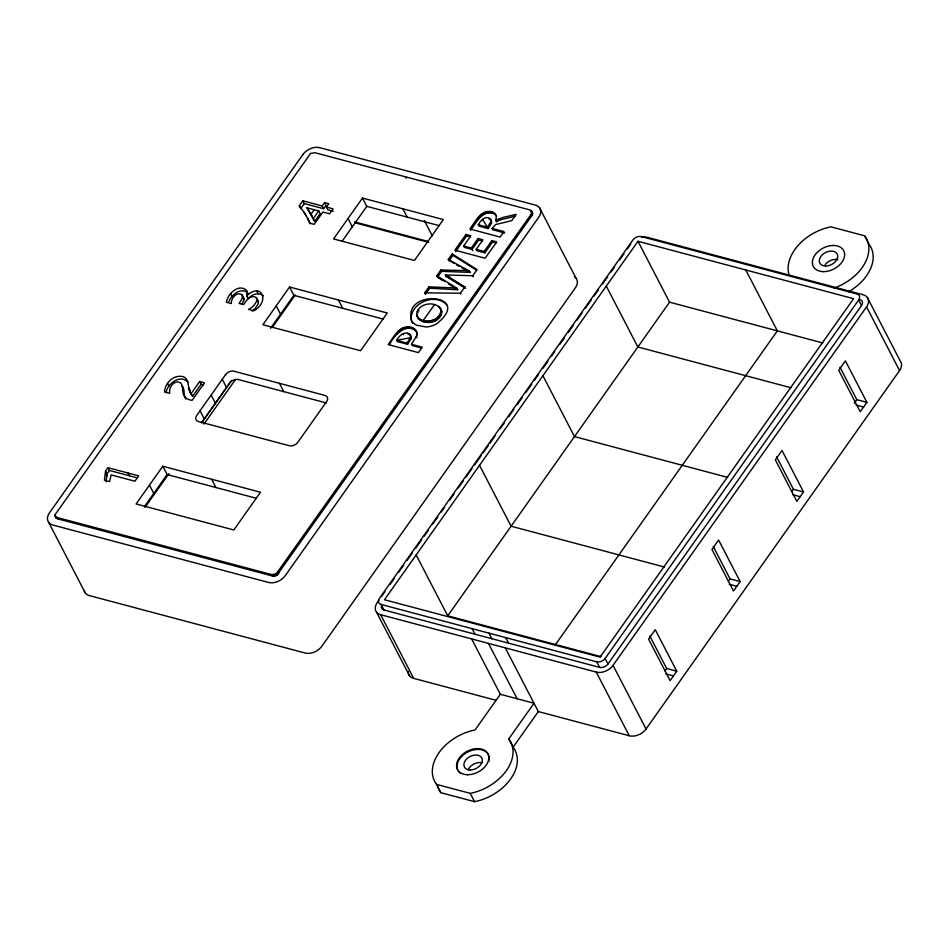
<?xml version="1.0" encoding="UTF-8"?>
<svg xmlns="http://www.w3.org/2000/svg" width="949" height="949" viewBox="0 0 949 949"><rect width="100%" height="100%" fill="white"/><g stroke="black" fill="none" stroke-linecap="round" stroke-linejoin="round"><path stroke-width="1.42" d="M105.541 471.06L104.426 480.23L109.515 481.582L111.116 474.891L134.912 481.226L138.696 475.864L107.925 467.679L105.541 471.06L106.976 473.824L106.134 481.843M416.682 314.748C416.955 302.328 438.687 299.623 441.795 311.604C441.249 323.823 419.838 326.871 416.682 314.748L417.868 317.666M488.177 228.567L487.466 227.179L490.847 221.817L490.906 219.99L491.558 223.205L488.177 228.567L479.008 226.123L478.296 224.735C480.491 220.773 485.105 215.221 490.052 218.567L491.618 221.366M417.157 316.278C423.195 325.531 442.685 320.548 440.668 308.733M410.609 335.685L410.336 337.714L406.943 343.063L407.596 344.309L410.988 338.959L411.249 336.931L409.719 334.19C404.428 330.62 399.066 335.804 396.658 340.323L397.311 341.569L407.596 344.309M257.867 300.406L258.211 303.905L255.518 307.974A14.377 9.858 -27.4 0 1 252.043 310.975M495.722 220.346L496.291 217.309A10.356 7.106 -27.4 0 0 491.76 211.781C480.846 209.136 475.081 222.173 469.862 228.994L500.135 237.048L504.002 231.58L492.057 228.401L495.686 224.533L511.701 220.702L516.185 214.367L503.421 217.309L495.722 220.346L496.434 221.722L499.399 220.097L515.485 216.075M496.434 221.722L496.813 219.705M416.267 336.575C418.9 330.596 412.412 325.97 406.907 326.966C397.465 327.915 393.23 338.069 388.129 344.558L418.402 352.613L422.269 347.144L411.534 344.285L416.267 336.575L416.908 337.82M54.864 514.999L310.572 153.441L315.009 152.73L529.732 209.883C532.175 210.476 533.552 213.869 531.737 215.838L276.918 575.296L272.482 576.007L57.759 518.854L55.991 517.834L54.864 514.999L55.991 517.834M263.3 295.768C258.662 291.746 251.71 294.427 248.175 298.615L246.74 295.851L247.06 290.928C239.445 282.695 227.475 293.704 226.42 302.257L231.259 303.538C230.963 298.259 236.728 291.177 242.173 294.866L242.268 298.425L239.065 303.431L243.549 304.629C246.159 300.525 250.963 294.071 256.432 297.642L258.543 301.924M242.173 294.866L244.19 299.125L242.137 303.87M54.935 515.77L57.035 517.478L271.758 574.631L276.206 573.908L531.025 214.45L531.903 212.362L531.499 210.903M166.099 392.649C167.463 383.266 180.381 374.084 188.21 382.162M228.851 301.557C231.473 294.404 242.054 286.278 248.496 293.692M106.976 473.824L109.36 470.443L107.925 467.679M302.814 200.797L304.249 203.572L300.679 208.614L299.243 205.85L302.814 200.797L322.209 205.969L323.645 208.733L326.041 205.352L324.605 202.588L322.209 205.969M314.202 209.717L311.011 214.237L312.446 217.013M318.71 210.915L313.229 218.673L314.665 221.437L320.145 213.679L318.71 210.915L306.99 207.795L311.616 215.364M191.224 393.479L199.693 381.498L204.533 382.791L192.054 400.431L189.764 399.826A15.243 10.451 -27.4 0 1 184.474 396.362C181.01 391.961 184.925 381.735 177.012 381.925C171.947 382.72 168.839 388.497 169.693 393.313L164.521 391.937C164.841 383.894 172.16 375.863 180.512 376.302C189.907 376.362 187.273 387.216 190.227 392.874L192.659 396.243L201.129 384.274L199.693 381.498M333.194 211.271L327.844 209.848L326.409 207.084L328.805 203.703L324.605 202.588M162.813 466.232L136.122 503.966L233.822 529.969L260.5 492.234L162.813 466.232L167.119 474.536L256.432 498.308M289.564 287.001L262.885 324.736L360.584 350.739L387.263 313.004L289.564 287.001L293.87 295.305L383.194 319.078M201.508 422.779L231.39 380.549M201.84 422.602L229.919 382.898A6.429 4.413 -27.4 0 1 238.306 379.529L326.432 402.981M362.482 198.056L333.573 238.934L414.428 260.453L443.337 219.575L362.482 198.056L366.788 206.36L439.28 225.66M144.592 506.375L167.119 474.536M270.524 328.318L293.87 295.305M145.031 507.418L168.934 473.622M203.928 424.132L235.518 379.481M272.221 327.583L295.269 294.997M342.126 241.224L366.788 206.36M429.458 287.82L425.211 293.822L424.701 292.838L428.948 286.835L453.254 287.891L456.849 288.377L457.655 289.623L456.943 288.235L436.801 275.732L440.87 269.979L465.651 270.595L469.091 270.987L469.874 272.28L469.162 270.892L448.272 259.516L452.21 253.952L477.11 269.611L472.78 275.732L445.401 274.949L446.113 276.325L465.591 288.294M472.697 250.678L471.345 248.045L478.071 238.519L478.794 239.907L472.056 249.433L464.346 247.381L463.622 245.993L470.882 235.743L466.006 234.45L454.879 250.168L485.153 258.223L496.718 241.865L491.867 240.583L484.168 251.461L484.892 252.849L492.59 241.959L491.867 240.583M389.6 344.629C393.574 335.448 407.18 321.308 416.789 331.984L416.137 330.738M425.425 294.226L429.672 288.211L457.56 289.753M469.814 272.375L441.593 271.367L437.513 277.12L442.412 280.275M448.984 260.904L452.922 255.328L452.21 253.952M455.603 251.556L466.718 235.827L466.006 234.45M470.574 230.382C475.805 223.561 481.558 210.524 492.472 213.169A10.356 7.106 -27.4 0 1 496.529 216.194M484.892 252.849L476.908 250.726L476.196 249.338L482.922 239.812L478.071 238.519M469.601 271.972L466.73 270.572M457.359 289.35L454.452 287.761M424.701 292.838L460.407 293.217L464.868 286.906L445.401 274.949M378.936 600.171L377.228 602.579A12.847 8.814 -27.4 0 0 380.668 614.703L413.669 678.369L496.09 700.315M381.498 596.553L384.914 591.725M390.027 584.477L394.298 578.451M398.568 572.413L403.693 565.165M407.109 560.337L412.222 553.101M415.638 548.273L421.617 539.827M424.179 536.209L428.438 530.171M432.708 524.133L437.833 516.897M441.249 512.069L444.666 507.241M449.779 499.993L454.049 493.966M458.32 487.928L463.444 480.68M466.006 477.062L471.973 468.616M474.536 464.998L481.368 455.342M483.077 452.922L488.201 445.686M489.898 443.266L495.022 436.03M500.147 428.782L504.417 422.756M508.688 416.718L513.8 409.47M517.217 404.654L522.341 397.406M525.758 392.578L531.725 384.131M534.287 380.513L538.558 374.475M542.828 368.437L547.953 361.201M551.357 356.373L554.774 351.545M559.898 344.297L564.169 338.271M568.439 332.233L573.552 324.985M576.968 320.157L582.093 312.921M585.509 308.093L591.488 299.647M594.038 296.029L598.309 289.991M602.579 283.953L607.704 276.717M611.12 271.888L614.525 267.06M619.65 259.812L623.92 253.786M627.336 248.958L630.753 244.13M637.989 241.283L384.464 599.744L600.065 657.135L853.59 298.674L637.989 241.283L669.555 302.173L822.747 342.957M600.919 656.601L447.726 615.83L669.555 302.173M471.617 638.914L500.313 694.277L475.105 729.935A42.835 29.383 -27.4 0 0 436.576 784.396L440.882 792.7L474.571 801.668A42.835 29.383 -27.4 0 0 513.089 747.207L538.308 711.548L505.307 647.882M555.521 644.525L777.35 330.869L745.784 269.979M474.571 801.668L470.265 793.364A42.835 29.383 -27.4 0 0 508.783 738.903L534.002 703.245L500.313 694.277M381.13 604.454L596.731 661.844A6.429 4.413 -27.4 0 0 605.118 658.476L858.643 300.014A6.429 4.413 -27.4 0 0 856.923 293.953L641.322 236.562A6.429 4.413 -27.4 0 0 632.936 239.931L379.41 598.392A6.429 4.413 -27.4 0 0 381.13 604.454L384.001 609.993L599.602 667.384A6.429 4.413 -27.4 0 0 607.989 664.015L861.514 305.554A6.429 4.413 -27.4 0 0 859.794 299.493M380.668 614.703L596.269 672.094A12.847 8.814 -27.4 0 0 613.042 665.356L866.567 306.895A12.847 8.814 -27.4 0 0 863.127 294.771L647.526 237.38A12.847 8.814 -27.4 0 0 641.583 237.297M665 670.86L666.661 668.499L649.851 636.067M728.369 581.251L730.042 578.89L713.233 546.446M791.751 491.629L793.423 489.269L776.602 456.837M854.302 403.195L856.805 399.659L839.984 367.216M676.767 671.192L670.101 680.623L648.57 639.104L655.249 629.673L676.767 671.192L666.661 668.499M740.149 581.583L733.482 591.013L711.952 549.495L718.63 540.052L740.149 581.583L730.042 578.89M803.53 491.962L796.852 501.392L775.333 459.874L782.012 450.443L803.53 491.962L793.423 489.269M866.911 402.352L860.233 411.783L838.714 370.264L845.381 360.834L866.911 402.352L856.805 399.659M538.308 711.548L629.27 735.76A12.847 8.814 -27.4 0 0 646.044 729.022L899.569 370.561A12.847 8.814 -27.4 0 0 900.293 361.047L867.291 297.381M434.535 304.605L423.23 320.454L423.942 321.841M246.74 295.851C261.817 281.45 270.346 302.007 253.763 310.809L248.555 309.421A14.377 9.858 -27.4 0 0 254.083 305.21L256.776 301.13L256.432 297.642M446.113 276.325L449.755 276.752M848.477 291.782A42.835 29.383 -27.4 0 0 868.916 244.107L864.61 235.803L830.921 226.835A42.835 29.383 -27.4 0 0 788.951 274.451M478.296 224.735L487.466 227.179L482.424 219.349M504.714 232.968L492.768 229.788L492.057 228.401M492.59 241.959L496.232 242.932M466.718 235.827L470.372 236.799M478.794 239.907L482.436 240.88M326.409 207.084L333.099 208.863L329.588 213.81L322.909 212.03L314.202 224.344L309.777 223.157L307.583 218.151M304.249 203.572L323.645 208.733M463.622 245.993L471.345 248.045M476.196 249.338L484.168 251.461M354.475 221.852L427.833 241.378M354.855 222.754L428.758 242.422M791.051 387.761L637.858 346.99L606.292 286.088M855.998 405.045L863.578 407.062M406.943 343.063L396.658 340.323L410.336 337.714L410.988 338.959M421.57 348.034L412.174 345.531L411.534 344.285M727.669 477.383L574.477 436.599L542.911 375.697M792.617 494.666L800.197 496.683M201.129 384.274L203.549 384.914M664.3 566.992L511.096 526.209L479.53 465.318M729.235 584.276L736.815 586.292M109.36 470.443L137.451 477.916M665.854 673.897L673.434 675.913M436.576 784.396L470.265 793.364M530.444 211.271L532.555 212.967M467.916 271.402L469.874 272.28M455.662 288.65L457.655 289.623M489.103 219.112L490.763 219.954L490.052 218.567M445.911 275.934L465.378 287.891L464.868 286.906M453.907 263.371L448.272 259.516M456.469 264.818L459.043 266.254M461.605 267.689L465.449 269.848M192.659 396.243L190.322 392.518M452.922 255.328L476.576 270.204M438.533 277.511L444.654 281.45M448.331 283.822L453.231 286.978M441.392 310.121L438.474 306.278M181.84 385.508C185.482 388.971 182.849 395.175 185.909 399.138M446.564 304.688C434.891 292.138 408.817 303.585 411.332 320.774M411.819 321.711L416.255 325.163L426.231 326.99A18.15 12.444 -27.4 0 0 436.433 323.953C475.852 293.004 398.402 287.95 412.53 323.087M299.243 205.85L304.961 213.371L310.24 223.715M303.561 211.924L306.397 216.135M306.99 207.795L314.665 221.437M411.249 336.931L409.719 334.19M866.567 306.895L899.569 370.561M858.643 300.014L861.514 305.554M539.495 207.701L576.079 278.294M530.918 210.393L531.63 211.769M531.903 212.362L532.626 213.75M531.713 213.193L532.425 214.581M531.025 214.45L531.737 215.838M498.676 218.709L499.399 220.097M496.979 219.492L497.691 220.88M491.76 211.781L492.472 213.169M489.731 211.425L490.443 212.813M487.739 211.437L488.462 212.825M485.793 211.829L486.517 213.217M490.847 221.817L491.558 223.205M483.883 212.6L484.607 213.976M482.021 213.739L482.733 215.115M480.182 215.245L480.906 216.633M478.403 217.131L479.115 218.519M472.78 275.732L473.29 276.717M405.52 176.822L406.243 178.21M424.286 220.453L432.293 235.91M460.407 293.217L460.917 294.202M440.87 269.979L441.593 271.367M402.91 208.816L407.216 217.119M436.801 275.732L437.311 276.717M439.79 307.405L440.514 308.793M428.948 286.835L429.672 288.211M441.083 310.216L441.795 311.604M440.988 311.818L441.712 313.206M440.407 313.538L441.119 314.914M439.316 315.365L440.039 316.752M437.916 317.049L438.628 318.425M436.267 318.437L436.991 319.825M434.393 319.54L435.117 320.916M613.042 665.356L646.044 729.022M432.281 320.347L433.005 321.735M430.051 320.857L430.763 322.245M605.118 658.476L607.989 664.015M427.797 321.047L428.509 322.435M425.52 320.916L426.243 322.292M418.355 309.564L419.067 310.94M417.275 311.391L417.999 312.779M421.119 319.742L421.842 321.118M419.411 318.805L420.122 320.181M596.731 661.844L599.602 667.384M418.082 317.642L418.806 319.03M596.269 672.094L629.27 735.76M415.093 329.303L415.745 330.549M416.682 332.506L417.335 333.751M413.55 328.2L414.203 329.445M416.73 334.487L417.37 335.732M411.51 327.417L412.151 328.662M409.173 326.99L409.814 328.235M406.907 326.966L407.548 328.212M404.701 327.334L405.353 328.579M407.679 333.218L408.319 334.463M348.034 218.495L352.328 226.799M402.578 328.117L403.218 329.362M400.514 329.291L401.154 330.537M402.922 333.597L403.562 334.843M398.509 330.869L399.161 332.114M396.587 332.85L397.228 334.095M307.832 218.733L309.267 221.497M338.413 300.003L342.719 308.306M505.77 637.633L508.64 643.173M488.937 633.149L491.796 638.689M488.462 643.398L517.158 698.761M472.092 628.665L474.951 634.205M416.16 554.928L447.726 615.83M508.783 738.903L513.089 747.207M276.23 305.863L280.536 314.166M256.716 291.011L258.152 293.775M242.754 296.349L244.19 299.125M242.624 296.918L244.059 299.694M279.481 383.325L283.787 391.629M230.607 293.727L232.042 296.491M376.504 612.093L409.505 675.759M222.28 379.315L226.586 387.619M211.164 395.033L215.47 403.337M188.59 387.322L189.551 389.173M188.815 389.09L190.251 391.854L190.025 390.086M200.037 410.751L204.343 419.055M278.093 572.093L278.804 573.469M277.061 573.255L277.772 574.643M276.206 573.908L276.918 575.296M275.222 574.406L275.945 575.794M274.19 574.714L274.902 576.102M273.17 574.821L273.893 576.197M271.758 574.631L272.482 576.007M167.534 383.42L168.969 386.184M211.663 479.233L215.957 487.537M149.468 485.093L153.774 493.397M127.985 473.017L129.42 475.781M105.529 473.397L106.964 476.173M57.035 517.478L57.759 518.854M55.849 516.968L56.572 518.356M48.707 522.424L85.291 593.006M574.311 276.693A12.847 8.814 -27.4 0 1 575.355 287.808L321.841 646.257A12.847 8.814 -27.4 0 1 305.056 653.007L89.455 595.616A12.847 8.814 -27.4 0 1 84.259 590.954M825.108 264.807A9.787 6.714 -27.4 0 1 837.896 259.67M864.61 235.803A42.835 29.383 -27.4 0 1 834.005 288.105M413.669 678.369A12.847 8.814 -27.4 0 1 408.248 671.323M384.001 609.993A6.429 4.413 -27.4 0 1 381.284 606.47M460.146 773.079A17.141 11.756 -27.4 0 1 469.874 751.05A17.141 11.756 -27.4 0 1 488.818 761.549M468.237 769.841A9.787 6.714 -27.4 0 1 482.068 762.771M440.882 792.7A42.835 29.383 -27.4 0 1 437.442 785.855M302.956 154.45L49.431 512.911A12.847 8.814 -27.4 0 0 52.871 525.034L268.472 582.425A12.847 8.814 -27.4 0 0 285.246 575.675L538.771 217.214A12.847 8.814 -27.4 0 0 535.331 205.091L319.73 147.7A12.847 8.814 -27.4 0 0 302.956 154.45M225.613 374.594L196.704 415.472A6.429 4.413 -27.4 0 0 198.424 421.534L289.386 445.745A6.429 4.413 -27.4 0 0 297.772 442.376L326.681 401.498A6.429 4.413 -27.4 0 0 324.961 395.436L234.012 371.225A6.429 4.413 -27.4 0 0 225.613 374.594M825.583 266.028A9.787 6.714 -27.4 0 0 837.54 254.925A9.787 6.714 -27.4 0 0 822.38 254.712A9.787 6.714 -27.4 0 0 825.583 266.028M823.4 271.628A17.141 11.756 -27.4 0 0 844.325 252.197A17.141 11.756 -27.4 0 0 817.789 251.829A17.141 11.756 -27.4 0 0 823.4 271.628M467.584 774.728A17.141 11.756 -27.4 0 0 488.498 755.297A17.141 11.756 -27.4 0 0 461.973 754.929A17.141 11.756 -27.4 0 0 467.584 774.728M470.194 769.959A9.787 6.714 -27.4 0 0 482.151 758.856A9.787 6.714 -27.4 0 0 466.991 758.642A9.787 6.714 -27.4 0 0 470.194 769.959"/></g></svg>
